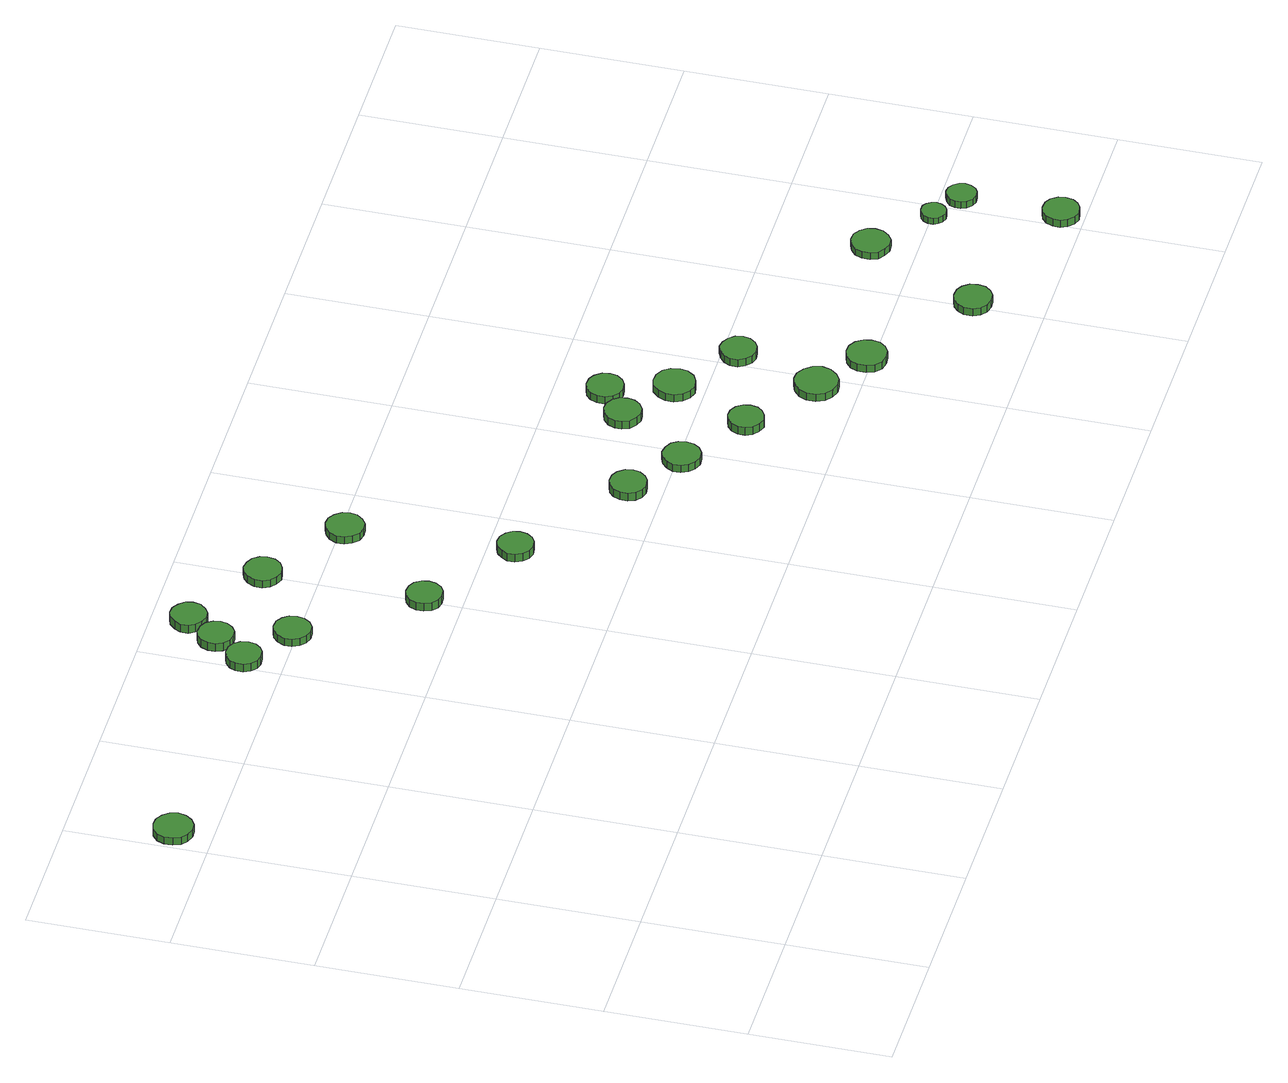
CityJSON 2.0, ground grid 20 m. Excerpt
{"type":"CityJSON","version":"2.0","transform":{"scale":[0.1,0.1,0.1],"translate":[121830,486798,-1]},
"CityObjects":{
"tree1":{"type":"SolitaryVegetationObject","attributes":{"function":"something"},"geometry":[{"type":"MultiSurface","lod":"1","boundaries":[[[0,1,2,3,4,5,6,7,8,9,10,11,12,13,14]],[[15,16,17,18,19,20,21,22,23,24,25,26,27,28,29]],[[0,29,28,1]],[[1,28,27,2]],[[2,27,26,3]],[[3,26,25,4]],[[4,25,24,5]],[[5,24,23,6]],[[6,23,22,7]],[[7,22,21,8]],[[8,21,20,9]],[[9,20,19,10]],[[10,19,18,11]],[[11,18,17,12]],[[12,17,16,13]],[[13,16,15,14]],[[14,15,29,0]]]}]},
"tree2":{"type":"SolitaryVegetationObject","attributes":{"function":"something"},"geometry":[{"type":"MultiSurface","lod":"1","boundaries":[[[30,31,32,33,34,35,36,37,38,39,40,41,42,43,44]],[[45,46,47,48,49,50,51,52,53,54,55,56,57,58,59]],[[30,59,58,31]],[[31,58,57,32]],[[32,57,56,33]],[[33,56,55,34]],[[34,55,54,35]],[[35,54,53,36]],[[36,53,52,37]],[[37,52,51,38]],[[38,51,50,39]],[[39,50,49,40]],[[40,49,48,41]],[[41,48,47,42]],[[42,47,46,43]],[[43,46,45,44]],[[44,45,59,30]]]}]},
"tree3":{"type":"SolitaryVegetationObject","attributes":{"function":"something"},"geometry":[{"type":"MultiSurface","lod":"1","boundaries":[[[60,61,62,63,64,65,66,67,68,69,70,71,72,73,74]],[[75,76,77,78,79,80,81,82,83,84,85,86,87,88,89]],[[60,89,88,61]],[[61,88,87,62]],[[62,87,86,63]],[[63,86,85,64]],[[64,85,84,65]],[[65,84,83,66]],[[66,83,82,67]],[[67,82,81,68]],[[68,81,80,69]],[[69,80,79,70]],[[70,79,78,71]],[[71,78,77,72]],[[72,77,76,73]],[[73,76,75,74]],[[74,75,89,60]]]}]},
"tree4":{"type":"SolitaryVegetationObject","attributes":{"function":"something"},"geometry":[{"type":"MultiSurface","lod":"1","boundaries":[[[90,91,92,93,94,95,96,97,98,99,100,101,102,103,104]],[[105,106,107,108,109,110,111,112,113,114,115,116,117,118,119]],[[90,119,118,91]],[[91,118,117,92]],[[92,117,116,93]],[[93,116,115,94]],[[94,115,114,95]],[[95,114,113,96]],[[96,113,112,97]],[[97,112,111,98]],[[98,111,110,99]],[[99,110,109,100]],[[100,109,108,101]],[[101,108,107,102]],[[102,107,106,103]],[[103,106,105,104]],[[104,105,119,90]]]}]},
"tree5":{"type":"SolitaryVegetationObject","attributes":{"function":"something"},"geometry":[{"type":"MultiSurface","lod":"1","boundaries":[[[120,121,122,123,124,125,126,127,128,129,130,131,132,133,134]],[[135,136,137,138,139,140,141,142,143,144,145,146,147,148,149]],[[120,149,148,121]],[[121,148,147,122]],[[122,147,146,123]],[[123,146,145,124]],[[124,145,144,125]],[[125,144,143,126]],[[126,143,142,127]],[[127,142,141,128]],[[128,141,140,129]],[[129,140,139,130]],[[130,139,138,131]],[[131,138,137,132]],[[132,137,136,133]],[[133,136,135,134]],[[134,135,149,120]]]}]},
"tree6":{"type":"SolitaryVegetationObject","attributes":{"function":"something"},"geometry":[{"type":"MultiSurface","lod":"1","boundaries":[[[150,151,152,153,154,155,156,157,158,159,160,161,162,163,164]],[[165,166,167,168,169,170,171,172,173,174,175,176,177,178,179]],[[150,179,178,151]],[[151,178,177,152]],[[152,177,176,153]],[[153,176,175,154]],[[154,175,174,155]],[[155,174,173,156]],[[156,173,172,157]],[[157,172,171,158]],[[158,171,170,159]],[[159,170,169,160]],[[160,169,168,161]],[[161,168,167,162]],[[162,167,166,163]],[[163,166,165,164]],[[164,165,179,150]]]}]},
"tree7":{"type":"SolitaryVegetationObject","attributes":{"function":"something"},"geometry":[{"type":"MultiSurface","lod":"1","boundaries":[[[180,181,182,183,184,185,186,187,188,189,190,191,192,193,194]],[[195,196,197,198,199,200,201,202,203,204,205,206,207,208,209]],[[180,209,208,181]],[[181,208,207,182]],[[182,207,206,183]],[[183,206,205,184]],[[184,205,204,185]],[[185,204,203,186]],[[186,203,202,187]],[[187,202,201,188]],[[188,201,200,189]],[[189,200,199,190]],[[190,199,198,191]],[[191,198,197,192]],[[192,197,196,193]],[[193,196,195,194]],[[194,195,209,180]]]}]},
"tree8":{"type":"SolitaryVegetationObject","attributes":{"function":"something"},"geometry":[{"type":"MultiSurface","lod":"1","boundaries":[[[210,211,212,213,214,215,216,217,218,219,220,221,222,223,224]],[[225,226,227,228,229,230,231,232,233,234,235,236,237,238,239]],[[210,239,238,211]],[[211,238,237,212]],[[212,237,236,213]],[[213,236,235,214]],[[214,235,234,215]],[[215,234,233,216]],[[216,233,232,217]],[[217,232,231,218]],[[218,231,230,219]],[[219,230,229,220]],[[220,229,228,221]],[[221,228,227,222]],[[222,227,226,223]],[[223,226,225,224]],[[224,225,239,210]]]}]},
"tree9":{"type":"SolitaryVegetationObject","attributes":{"function":"something"},"geometry":[{"type":"MultiSurface","lod":"1","boundaries":[[[240,241,242,243,244,245,246,247,248,249,250,251,252,253,254]],[[255,256,257,258,259,260,261,262,263,264,265,266,267,268,269]],[[240,269,268,241]],[[241,268,267,242]],[[242,267,266,243]],[[243,266,265,244]],[[244,265,264,245]],[[245,264,263,246]],[[246,263,262,247]],[[247,262,261,248]],[[248,261,260,249]],[[249,260,259,250]],[[250,259,258,251]],[[251,258,257,252]],[[252,257,256,253]],[[253,256,255,254]],[[254,255,269,240]]]}]},
"tree10":{"type":"SolitaryVegetationObject","attributes":{"function":"something"},"geometry":[{"type":"MultiSurface","lod":"1","boundaries":[[[270,271,272,273,274,275,276,277,278,279,280,281,282,283,284]],[[285,286,287,288,289,290,291,292,293,294,295,296,297,298,299]],[[270,299,298,271]],[[271,298,297,272]],[[272,297,296,273]],[[273,296,295,274]],[[274,295,294,275]],[[275,294,293,276]],[[276,293,292,277]],[[277,292,291,278]],[[278,291,290,279]],[[279,290,289,280]],[[280,289,288,281]],[[281,288,287,282]],[[282,287,286,283]],[[283,286,285,284]],[[284,285,299,270]]]}]},
"tree11":{"type":"SolitaryVegetationObject","attributes":{"function":"something"},"geometry":[{"type":"MultiSurface","lod":"1","boundaries":[[[300,301,302,303,304,305,306,307,308,309,310,311,312,313,314]],[[315,316,317,318,319,320,321,322,323,324,325,326,327,328,329]],[[300,329,328,301]],[[301,328,327,302]],[[302,327,326,303]],[[303,326,325,304]],[[304,325,324,305]],[[305,324,323,306]],[[306,323,322,307]],[[307,322,321,308]],[[308,321,320,309]],[[309,320,319,310]],[[310,319,318,311]],[[311,318,317,312]],[[312,317,316,313]],[[313,316,315,314]],[[314,315,329,300]]]}]},
"tree12":{"type":"SolitaryVegetationObject","attributes":{"function":"something"},"geometry":[{"type":"MultiSurface","lod":"1","boundaries":[[[330,331,332,333,334,335,336,337,338,339,340,341,342,343,344]],[[345,346,347,348,349,350,351,352,353,354,355,356,357,358,359]],[[330,359,358,331]],[[331,358,357,332]],[[332,357,356,333]],[[333,356,355,334]],[[334,355,354,335]],[[335,354,353,336]],[[336,353,352,337]],[[337,352,351,338]],[[338,351,350,339]],[[339,350,349,340]],[[340,349,348,341]],[[341,348,347,342]],[[342,347,346,343]],[[343,346,345,344]],[[344,345,359,330]]]}]},
"tree13":{"type":"SolitaryVegetationObject","attributes":{"function":"something"},"geometry":[{"type":"MultiSurface","lod":"1","boundaries":[[[360,361,362,363,364,365,366,367,368,369,370,371,372,373,374]],[[375,376,377,378,379,380,381,382,383,384,385,386,387,388,389]],[[360,389,388,361]],[[361,388,387,362]],[[362,387,386,363]],[[363,386,385,364]],[[364,385,384,365]],[[365,384,383,366]],[[366,383,382,367]],[[367,382,381,368]],[[368,381,380,369]],[[369,380,379,370]],[[370,379,378,371]],[[371,378,377,372]],[[372,377,376,373]],[[373,376,375,374]],[[374,375,389,360]]]}]},
"tree14":{"type":"SolitaryVegetationObject","attributes":{"function":"something"},"geometry":[{"type":"MultiSurface","lod":"1","boundaries":[[[390,391,392,393,394,395,396,397,398,399,400,401,402,403,404]],[[405,406,407,408,409,410,411,412,413,414,415,416,417,418,419]],[[390,419,418,391]],[[391,418,417,392]],[[392,417,416,393]],[[393,416,415,394]],[[394,415,414,395]],[[395,414,413,396]],[[396,413,412,397]],[[397,412,411,398]],[[398,411,410,399]],[[399,410,409,400]],[[400,409,408,401]],[[401,408,407,402]],[[402,407,406,403]],[[403,406,405,404]],[[404,405,419,390]]]}]},
"tree15":{"type":"SolitaryVegetationObject","attributes":{"function":"something"},"geometry":[{"type":"MultiSurface","lod":"1","boundaries":[[[420,421,422,423,424,425,426,427,428,429,430,431,432,433,434]],[[435,436,437,438,439,440,441,442,443,444,445,446,447,448,449]],[[420,449,448,421]],[[421,448,447,422]],[[422,447,446,423]],[[423,446,445,424]],[[424,445,444,425]],[[425,444,443,426]],[[426,443,442,427]],[[427,442,441,428]],[[428,441,440,429]],[[429,440,439,430]],[[430,439,438,431]],[[431,438,437,432]],[[432,437,436,433]],[[433,436,435,434]],[[434,435,449,420]]]}]},
"tree16":{"type":"SolitaryVegetationObject","attributes":{"function":"something"},"geometry":[{"type":"MultiSurface","lod":"1","boundaries":[[[450,451,452,453,454,455,456,457,458,459,460,461,462,463,464]],[[465,466,467,468,469,470,471,472,473,474,475,476,477,478,479]],[[450,479,478,451]],[[451,478,477,452]],[[452,477,476,453]],[[453,476,475,454]],[[454,475,474,455]],[[455,474,473,456]],[[456,473,472,457]],[[457,472,471,458]],[[458,471,470,459]],[[459,470,469,460]],[[460,469,468,461]],[[461,468,467,462]],[[462,467,466,463]],[[463,466,465,464]],[[464,465,479,450]]]}]},
"tree17":{"type":"SolitaryVegetationObject","attributes":{"function":"something"},"geometry":[{"type":"MultiSurface","lod":"1","boundaries":[[[480,481,482,483,484,485,486,487,488,489,490,491,492,493,494]],[[495,496,497,498,499,500,501,502,503,504,505,506,507,508,509]],[[480,509,508,481]],[[481,508,507,482]],[[482,507,506,483]],[[483,506,505,484]],[[484,505,504,485]],[[485,504,503,486]],[[486,503,502,487]],[[487,502,501,488]],[[488,501,500,489]],[[489,500,499,490]],[[490,499,498,491]],[[491,498,497,492]],[[492,497,496,493]],[[493,496,495,494]],[[494,495,509,480]]]}]},
"tree18":{"type":"SolitaryVegetationObject","attributes":{"function":"something"},"geometry":[{"type":"MultiSurface","lod":"1","boundaries":[[[510,511,512,513,514,515,516,517,518,519,520,521,522,523,524]],[[525,526,527,528,529,530,531,532,533,534,535,536,537,538,539]],[[510,539,538,511]],[[511,538,537,512]],[[512,537,536,513]],[[513,536,535,514]],[[514,535,534,515]],[[515,534,533,516]],[[516,533,532,517]],[[517,532,531,518]],[[518,531,530,519]],[[519,530,529,520]],[[520,529,528,521]],[[521,528,527,522]],[[522,527,526,523]],[[523,526,525,524]],[[524,525,539,510]]]}]},
"tree19":{"type":"SolitaryVegetationObject","attributes":{"function":"something"},"geometry":[{"type":"MultiSurface","lod":"1","boundaries":[[[540,541,542,543,544,545,546,547,548,549,550,551,552,553,554]],[[555,556,557,558,559,560,561,562,563,564,565,566,567,568,569]],[[540,569,568,541]],[[541,568,567,542]],[[542,567,566,543]],[[543,566,565,544]],[[544,565,564,545]],[[545,564,563,546]],[[546,563,562,547]],[[547,562,561,548]],[[548,561,560,549]],[[549,560,559,550]],[[550,559,558,551]],[[551,558,557,552]],[[552,557,556,553]],[[553,556,555,554]],[[554,555,569,540]]]}]},
"tree20":{"type":"SolitaryVegetationObject","attributes":{"function":"something"},"geometry":[{"type":"MultiSurface","lod":"1","boundaries":[[[570,571,572,573,574,575,576,577,578,579,580,581,582,583,584]],[[585,586,587,588,589,590,591,592,593,594,595,596,597,598,599]],[[570,599,598,571]],[[571,598,597,572]],[[572,597,596,573]],[[573,596,595,574]],[[574,595,594,575]],[[575,594,593,576]],[[576,593,592,577]],[[577,592,591,578]],[[578,591,590,579]],[[579,590,589,580]],[[580,589,588,581]],[[581,588,587,582]],[[582,587,586,583]],[[583,586,585,584]],[[584,585,599,570]]]}]},
"tree21":{"type":"SolitaryVegetationObject","attributes":{"function":"something"},"geometry":[{"type":"MultiSurface","lod":"1","boundaries":[[[600,601,602,603,604,605,606,607,608,609,610,611,612,613,614]],[[615,616,617,618,619,620,621,622,623,624,625,626,627,628,629]],[[600,629,628,601]],[[601,628,627,602]],[[602,627,626,603]],[[603,626,625,604]],[[604,625,624,605]],[[605,624,623,606]],[[606,623,622,607]],[[607,622,621,608]],[[608,621,620,609]],[[609,620,619,610]],[[610,619,618,611]],[[611,618,617,612]],[[612,617,616,613]],[[613,616,615,614]],[[614,615,629,600]]]}]},
"tree22":{"type":"SolitaryVegetationObject","attributes":{"function":"something"},"geometry":[{"type":"MultiSurface","lod":"1","boundaries":[[[630,631,632,633,634,635,636,637,638,639,640,641,642,643,644]],[[645,646,647,648,649,650,651,652,653,654,655,656,657,658,659]],[[630,659,658,631]],[[631,658,657,632]],[[632,657,656,633]],[[633,656,655,634]],[[634,655,654,635]],[[635,654,653,636]],[[636,653,652,637]],[[637,652,651,638]],[[638,651,650,639]],[[639,650,649,640]],[[640,649,648,641]],[[641,648,647,642]],[[642,647,646,643]],[[643,646,645,644]],[[644,645,659,630]]]}]},
"tree23":{"type":"SolitaryVegetationObject","attributes":{"function":"something"},"geometry":[{"type":"MultiSurface","lod":"1","boundaries":[[[660,661,662,663,664,665,666,667,668,669,670,671,672,673,674]],[[675,676,677,678,679,680,681,682,683,684,685,686,687,688,689]],[[660,689,688,661]],[[661,688,687,662]],[[662,687,686,663]],[[663,686,685,664]],[[664,685,684,665]],[[665,684,683,666]],[[666,683,682,667]],[[667,682,681,668]],[[668,681,680,669]],[[669,680,679,670]],[[670,679,678,671]],[[671,678,677,672]],[[672,677,676,673]],[[673,676,675,674]],[[674,675,689,660]]]}]}
},
"vertices":[
[59,855,20],[56,866,20],[49,875,20],[39,881,20],[28,882,20],[17,879,20],[8,871,20],[4,861,20],[4,849,20],[8,838,20],[17,831,20],[28,827,20],[39,828,20],[49,834,20],[56,843,20],[56,843,8],[49,834,8],[39,828,8],[28,827,8],[17,831,8],[8,838,8],[4,849,8],[4,861,8],[8,871,8],[17,879,8],[28,882,8],[39,881,8],[49,875,8],[56,866,8],[59,855,8],
[440,855,21],[438,866,21],[432,874,21],[423,879,21],[412,880,21],[403,877,21],[395,870,21],[391,861,21],[391,850,21],[395,841,21],[403,834,21],[412,831,21],[423,832,21],[432,837,21],[438,845,21],[438,845,8],[432,837,8],[423,832,8],[412,831,8],[403,834,8],[395,841,8],[391,850,8],[391,861,8],[395,870,8],[403,877,8],[412,880,8],[423,879,8],[432,874,8],[438,866,8],[440,855,8],
[475,903,20],[473,913,20],[467,922,20],[458,927,20],[447,928,20],[438,925,20],[430,918,20],[426,908,20],[426,898,20],[430,888,20],[438,881,20],[447,878,20],[458,879,20],[467,885,20],[473,893,20],[473,893,7],[467,885,7],[458,879,7],[447,878,7],[438,881,7],[430,888,7],[426,898,7],[426,908,7],[430,918,7],[438,925,7],[447,928,7],[458,927,7],[467,922,7],[473,913,7],[475,903,7],
[511,806,20],[509,817,20],[503,825,20],[494,831,20],[483,832,20],[473,829,20],[465,821,20],[460,811,20],[460,801,20],[465,791,20],[473,784,20],[483,780,20],[494,781,20],[503,787,20],[509,796,20],[509,796,8],[503,787,8],[494,781,8],[483,780,8],[473,784,8],[465,791,8],[460,801,8],[460,811,8],[465,821,8],[473,829,8],[483,832,8],[494,831,8],[503,825,8],[509,817,8],[511,806,8],
[506,949,20],[504,959,20],[497,967,20],[488,973,20],[478,974,20],[468,971,20],[460,963,20],[455,954,20],[455,943,20],[460,934,20],[468,927,20],[478,923,20],[488,924,20],[497,930,20],[504,938,20],[504,938,7],[497,930,7],[488,924,7],[478,923,7],[468,927,7],[460,934,7],[455,943,7],[455,954,7],[460,963,7],[468,971,7],[478,974,7],[488,973,7],[497,967,7],[504,959,7],[506,949,7],
[630,654,19],[628,664,19],[622,673,19],[613,678,19],[602,679,19],[593,676,19],[585,669,19],[581,659,19],[581,649,19],[585,639,19],[593,632,19],[602,629,19],[613,630,19],[622,635,19],[628,644,19],[628,644,6],[622,635,6],[613,630,6],[602,629,6],[593,632,6],[585,639,6],[581,649,6],[581,659,6],[585,669,6],[593,676,6],[602,679,6],[613,678,6],[622,673,6],[628,664,6],[630,654,6],
[627,877,19],[625,887,19],[619,896,19],[609,901,19],[598,903,19],[588,899,19],[580,892,19],[575,882,19],[575,871,19],[580,861,19],[588,854,19],[598,850,19],[609,852,19],[619,857,19],[625,866,19],[625,866,7],[619,857,7],[609,852,7],[598,850,7],[588,854,7],[580,861,7],[575,871,7],[575,882,7],[580,892,7],[588,899,7],[598,903,7],[609,901,7],[619,896,7],[625,887,7],[627,877,7],
[763,562,20],[761,572,20],[755,580,20],[746,586,20],[735,587,20],[725,583,20],[718,576,20],[713,567,20],[713,557,20],[718,547,20],[725,540,20],[735,537,20],[746,538,20],[755,543,20],[761,552,20],[761,552,7],[755,543,7],[746,538,7],[735,537,7],[725,540,7],[718,547,7],[713,557,7],[713,567,7],[718,576,7],[725,583,7],[735,587,7],[746,586,7],[755,580,7],[761,572,7],[763,562,7],
[747,793,19],[745,804,19],[738,813,19],[729,819,19],[718,820,19],[707,816,19],[699,809,19],[694,799,19],[694,788,19],[699,778,19],[707,770,19],[718,767,19],[729,768,19],[738,774,19],[745,783,19],[745,783,7],[738,774,7],[729,768,7],[718,767,7],[707,770,7],[699,778,7],[694,788,7],[694,799,7],[699,809,7],[707,816,7],[718,820,7],[729,819,7],[738,813,7],[745,804,7],[747,793,7],
[930,448,20],[928,459,20],[921,468,20],[912,473,20],[901,474,20],[891,471,20],[883,464,20],[879,454,20],[879,443,20],[883,433,20],[891,426,20],[901,423,20],[912,424,20],[921,429,20],[928,438,20],[928,438,7],[921,429,7],[912,424,7],[901,423,7],[891,426,7],[883,433,7],[879,443,7],[879,454,7],[883,464,7],[891,471,7],[901,474,7],[912,473,7],[921,468,7],[928,459,7],[930,448,7],
[1008,394,19],[1006,405,19],[1000,414,19],[990,419,19],[979,421,19],[969,417,19],[961,410,19],[956,400,19],[956,389,19],[961,379,19],[969,372,19],[979,368,19],[990,369,19],[1000,375,19],[1006,384,19],[1006,384,7],[1000,375,7],[990,369,7],[979,368,7],[969,372,7],[961,379,7],[956,389,7],[956,400,7],[961,410,7],[969,417,7],[979,421,7],[990,419,7],[1000,414,7],[1006,405,7],[1008,394,7],
[1105,330,20],[1103,340,20],[1097,349,20],[1088,354,20],[1078,355,20],[1068,352,20],[1060,345,20],[1056,336,20],[1056,325,20],[1060,316,20],[1068,309,20],[1078,305,20],[1088,307,20],[1097,312,20],[1103,320,20],[1103,320,7],[1097,312,7],[1088,307,7],[1078,305,7],[1068,309,7],[1060,316,7],[1056,325,7],[1056,336,7],[1060,345,7],[1068,352,7],[1078,355,7],[1088,354,7],[1097,349,7],[1103,340,7],[1105,330,7],
[1079,494,20],[1077,505,20],[1071,513,20],[1061,519,20],[1051,520,20],[1041,517,20],[1032,509,20],[1028,499,20],[1028,489,20],[1032,479,20],[1041,472,20],[1051,468,20],[1061,469,20],[1071,475,20],[1077,484,20],[1077,484,7],[1071,475,7],[1061,469,7],[1051,468,7],[1041,472,7],[1032,479,7],[1028,489,7],[1028,499,7],[1032,509,7],[1041,517,7],[1051,520,7],[1061,519,7],[1071,513,7],[1077,505,7],[1079,494,7],
[1211,258,19],[1208,271,19],[1200,281,19],[1189,288,19],[1177,289,19],[1165,285,19],[1155,276,19],[1150,265,19],[1150,252,19],[1155,240,19],[1165,232,19],[1177,228,19],[1189,229,19],[1200,236,19],[1208,246,19],[1208,246,7],[1200,236,7],[1189,229,7],[1177,228,7],[1165,232,7],[1155,240,7],[1150,252,7],[1150,265,7],[1155,276,7],[1165,285,7],[1177,289,7],[1189,288,7],[1200,281,7],[1208,271,7],[1211,258,7],
[1126,530,19],[1124,541,19],[1117,550,19],[1108,555,19],[1097,556,19],[1087,553,19],[1079,546,19],[1075,536,19],[1075,525,19],[1079,515,19],[1087,508,19],[1097,505,19],[1108,506,19],[1117,511,19],[1124,520,19],[1124,520,7],[1117,511,7],[1108,506,7],[1097,505,7],[1087,508,7],[1079,515,7],[1075,525,7],[1075,536,7],[1079,546,7],[1087,553,7],[1097,556,7],[1108,555,7],[1117,550,7],[1124,541,7],[1126,530,7],
[1159,442,19],[1157,454,19],[1150,464,19],[1139,470,19],[1127,471,19],[1116,468,19],[1107,459,19],[1102,448,19],[1102,436,19],[1107,425,19],[1116,417,19],[1127,413,19],[1139,415,19],[1150,421,19],[1157,431,19],[1157,431,7],[1150,421,7],[1139,415,7],[1127,413,7],[1116,417,7],[1107,425,7],[1102,436,7],[1102,448,7],[1107,459,7],[1116,468,7],[1127,471,7],[1139,470,7],[1150,464,7],[1157,454,7],[1159,442,7],
[1283,208,19],[1281,219,19],[1274,229,19],[1264,235,19],[1252,236,19],[1241,232,19],[1232,224,19],[1228,214,19],[1228,202,19],[1232,191,19],[1241,183,19],[1252,180,19],[1264,181,19],[1274,187,19],[1281,196,19],[1281,196,7],[1274,187,7],[1264,181,7],[1252,180,7],[1241,183,7],[1232,191,7],[1228,202,7],[1228,214,7],[1232,224,7],[1241,232,7],[1252,236,7],[1264,235,7],[1274,229,7],[1281,219,7],[1283,208,7],
[1248,377,19],[1246,388,19],[1239,396,19],[1230,401,19],[1220,403,19],[1210,399,19],[1202,392,19],[1197,383,19],[1197,372,19],[1202,362,19],[1210,355,19],[1220,352,19],[1230,353,19],[1239,358,19],[1246,367,19],[1246,367,7],[1239,358,7],[1230,353,7],[1220,352,7],[1210,355,7],[1202,362,7],[1197,372,7],[1197,383,7],[1202,392,7],[1210,399,7],[1220,403,7],[1230,401,7],[1239,396,7],[1246,388,7],[1248,377,7],
[1435,100,19],[1433,111,19],[1426,120,19],[1417,125,19],[1406,126,19],[1395,123,19],[1387,116,19],[1382,106,19],[1382,94,19],[1387,84,19],[1395,77,19],[1406,74,19],[1417,75,19],[1426,80,19],[1433,89,19],[1433,89,7],[1426,80,7],[1417,75,7],[1406,74,7],[1395,77,7],[1387,84,7],[1382,94,7],[1382,106,7],[1387,116,7],[1395,123,7],[1406,126,7],[1417,125,7],[1426,120,7],[1433,111,7],[1435,100,7],
[1518,263,19],[1516,274,19],[1509,283,19],[1500,289,19],[1488,290,19],[1478,286,19],[1469,279,19],[1465,269,19],[1465,257,19],[1469,247,19],[1478,240,19],[1488,236,19],[1500,237,19],[1509,243,19],[1516,252,19],[1516,252,8],[1509,243,8],[1500,237,8],[1488,236,8],[1478,240,8],[1469,247,8],[1465,257,8],[1465,269,8],[1469,279,8],[1478,286,8],[1488,290,8],[1500,289,8],[1509,283,8],[1516,274,8],[1518,263,8],
[1647,33,19],[1645,43,19],[1639,52,19],[1630,57,19],[1619,58,19],[1609,55,19],[1601,48,19],[1597,38,19],[1597,28,19],[1601,18,19],[1609,11,19],[1619,7,19],[1630,9,19],[1639,14,19],[1645,22,19],[1645,22,7],[1639,14,7],[1630,9,7],[1619,7,7],[1609,11,7],[1601,18,7],[1597,28,7],[1597,38,7],[1601,48,7],[1609,55,7],[1619,58,7],[1630,57,7],[1639,52,7],[1645,43,7],[1647,33,7],
[1595,198,18],[1593,205,18],[1589,211,18],[1583,215,18],[1575,215,18],[1568,213,18],[1563,208,18],[1560,202,18],[1560,194,18],[1563,188,18],[1568,183,18],[1575,180,18],[1583,181,18],[1589,185,18],[1593,191,18],[1593,191,8],[1589,185,8],[1583,181,8],[1575,180,8],[1568,183,8],[1563,188,8],[1560,194,8],[1560,202,8],[1563,208,8],[1568,213,8],[1575,215,8],[1583,215,8],[1589,211,8],[1593,205,8],[1595,198,8],
[1643,171,19],[1641,179,19],[1636,186,19],[1629,191,19],[1620,192,19],[1612,189,19],[1605,183,19],[1602,175,19],[1602,167,19],[1605,159,19],[1612,153,19],[1620,150,19],[1629,151,19],[1636,155,19],[1641,162,19],[1641,162,8],[1636,155,8],[1629,151,8],[1620,150,8],[1612,153,8],[1605,159,8],[1602,167,8],[1602,175,8],[1605,183,8],[1612,189,8],[1620,192,8],[1629,191,8],[1636,186,8],[1641,179,8],[1643,171,8]
]}
